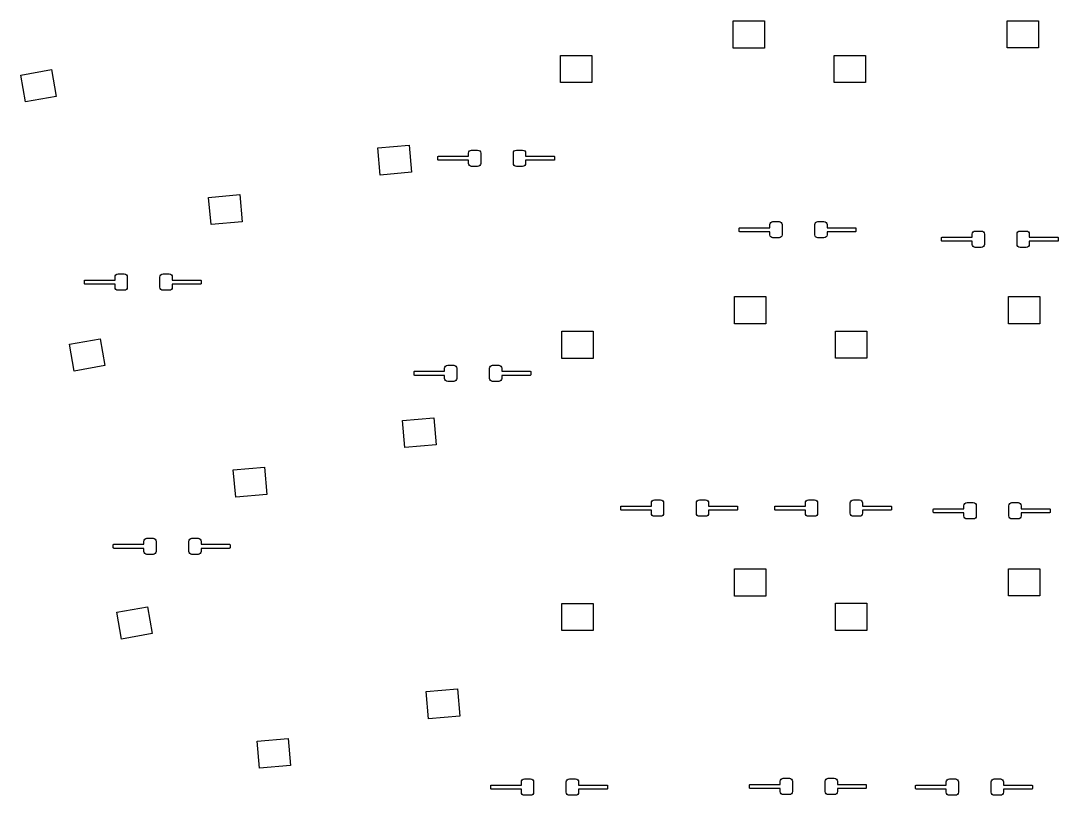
# Model space of a CAD drawing. Extents: x 2.6 to 14.1, y -9.1 to -3.9.
# Drawn here: x 11.118 to 14.118, y -6.156 to -3.916 of the extents above; entities that cross this region are included whole.
import ezdxf

# ---------------------------------------------------------------- set-up
doc = ezdxf.new("R2010")
doc.units = 0
doc.header["$MEASUREMENT"] = 0
doc.layers.add('BLACK', color=7, linetype='CONTINUOUS')

msp = doc.modelspace()

# ---------------------------------------------------------------- linework, layer by layer
at = {"layer": 'BLACK', "linetype": 'CONTINUOUS'}
for p, q in [((13.1787, -3.9949), (13.1787, -3.9162)), ((13.1787, -3.9162), (13.2693, -3.9162)), ((13.2693, -3.9162), (13.2693, -3.9949)), ((13.9707, -3.9946), (13.9707, -3.9159)), ((13.9707, -3.9159), (14.0613, -3.9159)), ((14.0613, -3.9159), (14.0613, -3.9946)), ((12.6787, -4.0949), (12.6787, -4.0162)), ((12.6787, -4.0162), (12.7693, -4.0162)), ((12.7693, -4.0162), (12.7693, -4.0949)), ((13.2693, -3.9949), (13.1787, -3.9949)), ((13.4707, -4.0946), (13.4707, -4.0159)), ((13.4707, -4.0159), (13.5613, -4.0159)), ((13.5613, -4.0159), (13.5613, -4.0946)), ((14.0613, -3.9946), (13.9707, -3.9946)), ((11.118, -4.073), (11.2071, -4.0573)), ((11.1316, -4.1506), (11.118, -4.073)), ((11.2071, -4.0573), (11.2208, -4.1349)), ((12.7693, -4.0949), (12.6787, -4.0949)), ((13.5613, -4.0946), (13.4707, -4.0946)), ((11.2208, -4.1349), (11.1316, -4.1506)), ((12.1507, -4.2836), (12.2409, -4.2757)), ((12.1576, -4.3621), (12.1507, -4.2836)), ((12.2409, -4.2757), (12.2478, -4.3542)), ((12.4154, -4.2926), (12.4182, -4.2907)), ((12.4182, -4.2907), (12.4216, -4.29)), ((12.4216, -4.29), (12.4393, -4.29)), ((12.4393, -4.29), (12.4427, -4.2907)), ((12.4427, -4.2907), (12.4456, -4.2926)), ((12.5453, -4.2926), (12.5481, -4.2907)), ((12.5481, -4.2907), (12.5515, -4.29)), ((12.5515, -4.29), (12.5693, -4.29)), ((12.5693, -4.29), (12.5726, -4.2907)), ((12.5726, -4.2907), (12.5755, -4.2926)), ((12.3242, -4.3095), (12.3243, -4.3088)), ((12.3242, -4.3177), (12.3242, -4.3095)), ((12.3243, -4.3184), (12.3242, -4.3177)), ((12.3243, -4.3088), (12.3247, -4.3082)), ((12.3247, -4.319), (12.3243, -4.3184)), ((12.3247, -4.3082), (12.3253, -4.3078)), ((12.3253, -4.3194), (12.3247, -4.319)), ((12.3253, -4.3078), (12.3259, -4.3077)), ((12.3259, -4.3195), (12.3253, -4.3194)), ((12.3259, -4.3077), (12.4128, -4.3077)), ((12.4128, -4.3195), (12.3259, -4.3195)), ((12.4128, -4.2989), (12.4134, -4.2955)), ((12.4128, -4.3077), (12.4128, -4.2989)), ((12.4128, -4.3284), (12.4128, -4.3195)), ((12.4134, -4.2955), (12.4154, -4.2926)), ((12.4456, -4.2926), (12.4475, -4.2955)), ((12.4475, -4.2955), (12.4482, -4.2989)), ((12.4482, -4.2989), (12.4482, -4.3284)), ((12.5427, -4.2989), (12.5434, -4.2955)), ((12.5427, -4.3284), (12.5427, -4.2989)), ((12.5434, -4.2955), (12.5453, -4.2926)), ((12.5755, -4.2926), (12.5774, -4.2955)), ((12.5774, -4.2955), (12.5781, -4.2989)), ((12.5781, -4.2989), (12.5781, -4.3077)), ((12.5781, -4.3077), (12.66, -4.3077)), ((12.66, -4.3195), (12.5781, -4.3195)), ((12.5781, -4.3195), (12.5781, -4.3284)), ((12.66, -4.3077), (12.6607, -4.3078)), ((12.6607, -4.3194), (12.66, -4.3195)), ((12.6607, -4.3078), (12.6613, -4.3082)), ((12.6613, -4.319), (12.6607, -4.3194)), ((12.6613, -4.3082), (12.6616, -4.3088)), ((12.6616, -4.3184), (12.6613, -4.319)), ((12.6616, -4.3088), (12.6618, -4.3095)), ((12.6618, -4.3177), (12.6616, -4.3184)), ((12.6618, -4.3095), (12.6618, -4.3177)), ((12.4134, -4.3318), (12.4128, -4.3284)), ((12.4154, -4.3346), (12.4134, -4.3318)), ((12.4182, -4.3366), (12.4154, -4.3346)), ((12.4216, -4.3372), (12.4182, -4.3366)), ((12.4393, -4.3372), (12.4216, -4.3372)), ((12.4427, -4.3366), (12.4393, -4.3372)), ((12.4456, -4.3346), (12.4427, -4.3366)), ((12.4475, -4.3318), (12.4456, -4.3346)), ((12.4482, -4.3284), (12.4475, -4.3318)), ((12.5434, -4.3318), (12.5427, -4.3284)), ((12.5453, -4.3346), (12.5434, -4.3318)), ((12.5481, -4.3366), (12.5453, -4.3346)), ((12.5515, -4.3372), (12.5481, -4.3366)), ((12.5693, -4.3372), (12.5515, -4.3372)), ((12.5726, -4.3366), (12.5693, -4.3372)), ((12.5755, -4.3346), (12.5726, -4.3366)), ((12.5774, -4.3318), (12.5755, -4.3346)), ((12.5781, -4.3284), (12.5774, -4.3318)), ((12.2478, -4.3542), (12.1576, -4.3621)), ((11.6613, -4.4268), (11.7515, -4.4189)), ((11.6682, -4.5053), (11.6613, -4.4268)), ((11.7515, -4.4189), (11.7584, -4.4974)), ((11.7584, -4.4974), (11.6682, -4.5053)), ((13.2851, -4.5022), (13.287, -4.4993)), ((13.287, -4.4993), (13.2899, -4.4974)), ((13.2899, -4.4974), (13.2933, -4.4967)), ((13.2933, -4.4967), (13.311, -4.4967)), ((13.311, -4.4967), (13.3144, -4.4974)), ((13.3144, -4.4974), (13.3173, -4.4993)), ((13.3173, -4.4993), (13.3192, -4.5022)), ((13.415, -4.5022), (13.4169, -4.4993)), ((13.4169, -4.4993), (13.4198, -4.4974)), ((13.4198, -4.4974), (13.4232, -4.4967)), ((13.4232, -4.4967), (13.4409, -4.4967)), ((13.4409, -4.4967), (13.4443, -4.4974)), ((13.4443, -4.4974), (13.4472, -4.4993)), ((13.4472, -4.4993), (13.4491, -4.5022)), ((13.1958, -4.5162), (13.196, -4.5155)), ((13.1958, -4.5244), (13.1958, -4.5162)), ((13.196, -4.5251), (13.1958, -4.5244)), ((13.196, -4.5155), (13.1963, -4.5149)), ((13.1963, -4.5257), (13.196, -4.5251)), ((13.1963, -4.5149), (13.1969, -4.5145)), ((13.1969, -4.5261), (13.1963, -4.5257)), ((13.1969, -4.5145), (13.1976, -4.5144)), ((13.1976, -4.5262), (13.1969, -4.5261)), ((13.1976, -4.5144), (13.2844, -4.5144)), ((13.2844, -4.5262), (13.1976, -4.5262)), ((13.2844, -4.5055), (13.2851, -4.5022)), ((13.2844, -4.5144), (13.2844, -4.5055)), ((13.2844, -4.5351), (13.2844, -4.5262)), ((13.3192, -4.5022), (13.3198, -4.5055)), ((13.3198, -4.5055), (13.3198, -4.5351)), ((13.4143, -4.5055), (13.415, -4.5022)), ((13.4143, -4.5351), (13.4143, -4.5055)), ((13.4491, -4.5022), (13.4498, -4.5055)), ((13.4498, -4.5055), (13.4498, -4.5144)), ((13.4498, -4.5144), (13.5317, -4.5144)), ((13.5317, -4.5262), (13.4498, -4.5262)), ((13.4498, -4.5262), (13.4498, -4.5351)), ((13.5317, -4.5144), (13.5323, -4.5145)), ((13.5323, -4.5261), (13.5317, -4.5262)), ((13.5323, -4.5145), (13.5329, -4.5149)), ((13.5329, -4.5257), (13.5323, -4.5261)), ((13.5329, -4.5149), (13.5333, -4.5155)), ((13.5333, -4.5251), (13.5329, -4.5257)), ((13.5333, -4.5155), (13.5334, -4.5162)), ((13.5334, -4.5244), (13.5333, -4.5251)), ((13.5334, -4.5162), (13.5334, -4.5244)), ((13.8695, -4.5331), (13.8701, -4.5297)), ((13.8701, -4.5297), (13.872, -4.5268)), ((13.872, -4.5268), (13.8749, -4.5249)), ((13.8749, -4.5249), (13.8783, -4.5242)), ((13.8783, -4.5242), (13.896, -4.5242)), ((13.896, -4.5242), (13.8994, -4.5249)), ((13.8994, -4.5249), (13.9023, -4.5268)), ((13.9023, -4.5268), (13.9042, -4.5297)), ((13.9042, -4.5297), (13.9049, -4.5331)), ((13.9994, -4.5331), (14, -4.5297)), ((14, -4.5297), (14.002, -4.5268)), ((14.002, -4.5268), (14.0048, -4.5249)), ((14.0048, -4.5249), (14.0082, -4.5242)), ((14.0082, -4.5242), (14.0259, -4.5242)), ((14.0259, -4.5242), (14.0293, -4.5249)), ((14.0293, -4.5249), (14.0322, -4.5268)), ((14.0322, -4.5268), (14.0341, -4.5297)), ((14.0341, -4.5297), (14.0348, -4.5331)), ((13.2851, -4.5385), (13.2844, -4.5351)), ((13.287, -4.5413), (13.2851, -4.5385)), ((13.2899, -4.5433), (13.287, -4.5413)), ((13.2933, -4.5439), (13.2899, -4.5433)), ((13.311, -4.5439), (13.2933, -4.5439)), ((13.3144, -4.5433), (13.311, -4.5439)), ((13.3173, -4.5413), (13.3144, -4.5433)), ((13.3192, -4.5385), (13.3173, -4.5413)), ((13.3198, -4.5351), (13.3192, -4.5385)), ((13.415, -4.5385), (13.4143, -4.5351)), ((13.4169, -4.5413), (13.415, -4.5385)), ((13.4198, -4.5433), (13.4169, -4.5413)), ((13.4232, -4.5439), (13.4198, -4.5433)), ((13.4409, -4.5439), (13.4232, -4.5439)), ((13.4443, -4.5433), (13.4409, -4.5439)), ((13.4472, -4.5413), (13.4443, -4.5433)), ((13.4491, -4.5385), (13.4472, -4.5413)), ((13.4498, -4.5351), (13.4491, -4.5385)), ((13.7809, -4.5437), (13.781, -4.5431)), ((13.7809, -4.552), (13.7809, -4.5437)), ((13.781, -4.5527), (13.7809, -4.552)), ((13.781, -4.5431), (13.7814, -4.5425)), ((13.7814, -4.5533), (13.781, -4.5527)), ((13.7814, -4.5425), (13.782, -4.5421)), ((13.782, -4.5536), (13.7814, -4.5533)), ((13.782, -4.5421), (13.7826, -4.542)), ((13.7826, -4.5538), (13.782, -4.5536)), ((13.7826, -4.542), (13.8695, -4.542)), ((13.8695, -4.5538), (13.7826, -4.5538)), ((13.8695, -4.542), (13.8695, -4.5331)), ((13.8695, -4.5626), (13.8695, -4.5538)), ((13.9049, -4.5331), (13.9049, -4.5626)), ((13.9994, -4.5626), (13.9994, -4.5331)), ((14.0348, -4.5331), (14.0348, -4.542)), ((14.0348, -4.542), (14.1167, -4.542)), ((14.1167, -4.5538), (14.0348, -4.5538)), ((14.0348, -4.5538), (14.0348, -4.5626)), ((14.1167, -4.542), (14.1174, -4.5421)), ((14.1174, -4.5536), (14.1167, -4.5538)), ((14.1174, -4.5421), (14.1179, -4.5425)), ((14.1179, -4.5533), (14.1174, -4.5536)), ((14.1179, -4.5425), (14.1183, -4.5431)), ((14.1183, -4.5527), (14.1179, -4.5533)), ((14.1183, -4.5431), (14.1185, -4.5437)), ((14.1185, -4.552), (14.1183, -4.5527)), ((14.1185, -4.5437), (14.1185, -4.552)), ((13.8701, -4.566), (13.8695, -4.5626)), ((13.872, -4.5689), (13.8701, -4.566)), ((13.8749, -4.5708), (13.872, -4.5689)), ((13.8783, -4.5715), (13.8749, -4.5708)), ((13.896, -4.5715), (13.8783, -4.5715)), ((13.8994, -4.5708), (13.896, -4.5715)), ((13.9023, -4.5689), (13.8994, -4.5708)), ((13.9042, -4.566), (13.9023, -4.5689)), ((13.9049, -4.5626), (13.9042, -4.566)), ((14, -4.566), (13.9994, -4.5626)), ((14.002, -4.5689), (14, -4.566)), ((14.0048, -4.5708), (14.002, -4.5689)), ((14.0082, -4.5715), (14.0048, -4.5708)), ((14.0259, -4.5715), (14.0082, -4.5715)), ((14.0293, -4.5708), (14.0259, -4.5715)), ((14.0322, -4.5689), (14.0293, -4.5708)), ((14.0341, -4.566), (14.0322, -4.5689)), ((14.0348, -4.5626), (14.0341, -4.566)), ((11.3933, -4.6509), (11.3962, -4.6489)), ((11.3962, -4.6489), (11.3996, -4.6483)), ((11.3996, -4.6483), (11.4173, -4.6483)), ((11.4173, -4.6483), (11.4207, -4.6489)), ((11.4207, -4.6489), (11.4236, -4.6509)), ((11.5232, -4.6509), (11.5261, -4.6489)), ((11.5261, -4.6489), (11.5295, -4.6483)), ((11.5295, -4.6483), (11.5472, -4.6483)), ((11.5472, -4.6483), (11.5506, -4.6489)), ((11.5506, -4.6489), (11.5535, -4.6509)), ((11.3021, -4.6677), (11.3023, -4.6671)), ((11.3021, -4.676), (11.3021, -4.6677)), ((11.3023, -4.6767), (11.3021, -4.676)), ((11.3023, -4.6671), (11.3026, -4.6665)), ((11.3026, -4.6773), (11.3023, -4.6767)), ((11.3026, -4.6665), (11.3032, -4.6661)), ((11.3032, -4.6777), (11.3026, -4.6773)), ((11.3032, -4.6661), (11.3039, -4.666)), ((11.3039, -4.6778), (11.3032, -4.6777)), ((11.3039, -4.666), (11.3907, -4.666)), ((11.3907, -4.6778), (11.3039, -4.6778)), ((11.3907, -4.6571), (11.3914, -4.6537)), ((11.3907, -4.666), (11.3907, -4.6571)), ((11.3907, -4.6866), (11.3907, -4.6778)), ((11.3914, -4.6537), (11.3933, -4.6509)), ((11.4236, -4.6509), (11.4255, -4.6537)), ((11.4255, -4.6537), (11.4261, -4.6571)), ((11.4261, -4.6571), (11.4261, -4.6866)), ((11.5206, -4.6571), (11.5213, -4.6537)), ((11.5206, -4.6866), (11.5206, -4.6571)), ((11.5213, -4.6537), (11.5232, -4.6509)), ((11.5535, -4.6509), (11.5554, -4.6537)), ((11.5554, -4.6537), (11.5561, -4.6571)), ((11.5561, -4.6571), (11.5561, -4.666)), ((11.5561, -4.666), (11.638, -4.666)), ((11.638, -4.6778), (11.5561, -4.6778)), ((11.5561, -4.6778), (11.5561, -4.6866)), ((11.638, -4.666), (11.6386, -4.6661)), ((11.6386, -4.6777), (11.638, -4.6778)), ((11.6386, -4.6661), (11.6392, -4.6665)), ((11.6392, -4.6773), (11.6386, -4.6777)), ((11.6392, -4.6665), (11.6396, -4.6671)), ((11.6396, -4.6767), (11.6392, -4.6773)), ((11.6396, -4.6671), (11.6397, -4.6677)), ((11.6397, -4.676), (11.6396, -4.6767)), ((11.6397, -4.6677), (11.6397, -4.676)), ((11.3914, -4.69), (11.3907, -4.6866)), ((11.3933, -4.6929), (11.3914, -4.69)), ((11.3962, -4.6948), (11.3933, -4.6929)), ((11.3996, -4.6955), (11.3962, -4.6948)), ((11.4173, -4.6955), (11.3996, -4.6955)), ((11.4207, -4.6948), (11.4173, -4.6955)), ((11.4236, -4.6929), (11.4207, -4.6948)), ((11.4255, -4.69), (11.4236, -4.6929)), ((11.4261, -4.6866), (11.4255, -4.69)), ((11.5213, -4.69), (11.5206, -4.6866)), ((11.5232, -4.6929), (11.5213, -4.69)), ((11.5261, -4.6948), (11.5232, -4.6929)), ((11.5295, -4.6955), (11.5261, -4.6948)), ((11.5472, -4.6955), (11.5295, -4.6955)), ((11.5506, -4.6948), (11.5472, -4.6955)), ((11.5535, -4.6929), (11.5506, -4.6948)), ((11.5554, -4.69), (11.5535, -4.6929)), ((11.5561, -4.6866), (11.5554, -4.69)), ((13.1825, -4.7924), (13.1825, -4.7137)), ((13.1825, -4.7137), (13.2731, -4.7137)), ((13.2731, -4.7137), (13.2731, -4.7924)), ((13.9745, -4.7921), (13.9745, -4.7134)), ((13.9745, -4.7134), (14.065, -4.7134)), ((14.065, -4.7134), (14.065, -4.7921)), ((13.2731, -4.7924), (13.1825, -4.7924)), ((14.065, -4.7921), (13.9745, -4.7921)), ((12.6825, -4.8924), (12.6825, -4.8137)), ((12.6825, -4.8137), (12.7731, -4.8137)), ((12.7731, -4.8137), (12.7731, -4.8924)), ((13.4745, -4.8921), (13.4745, -4.8134)), ((13.4745, -4.8134), (13.565, -4.8134)), ((13.565, -4.8134), (13.565, -4.8921)), ((11.2587, -4.8514), (11.3479, -4.8357)), ((11.2724, -4.929), (11.2587, -4.8514)), ((11.3479, -4.8357), (11.3615, -4.9132)), ((11.3615, -4.9132), (11.2724, -4.929)), ((12.3439, -4.9209), (12.3445, -4.9175)), ((12.3445, -4.9175), (12.3465, -4.9146)), ((12.3465, -4.9146), (12.3493, -4.9127)), ((12.3493, -4.9127), (12.3527, -4.912)), ((12.3527, -4.912), (12.3704, -4.912)), ((12.3704, -4.912), (12.3738, -4.9127)), ((12.3738, -4.9127), (12.3767, -4.9146)), ((12.3767, -4.9146), (12.3786, -4.9175)), ((12.3786, -4.9175), (12.3793, -4.9209)), ((12.4738, -4.9209), (12.4745, -4.9175)), ((12.4745, -4.9175), (12.4764, -4.9146)), ((12.4764, -4.9146), (12.4793, -4.9127)), ((12.4793, -4.9127), (12.4826, -4.912)), ((12.4826, -4.912), (12.5004, -4.912)), ((12.5004, -4.912), (12.5037, -4.9127)), ((12.5037, -4.9127), (12.5066, -4.9146)), ((12.5066, -4.9146), (12.5085, -4.9175)), ((12.5085, -4.9175), (12.5092, -4.9209)), ((12.7731, -4.8924), (12.6825, -4.8924)), ((13.565, -4.8921), (13.4745, -4.8921)), ((12.2553, -4.9315), (12.2554, -4.9308)), ((12.2553, -4.9398), (12.2553, -4.9315)), ((12.2554, -4.9405), (12.2553, -4.9398)), ((12.2554, -4.9308), (12.2558, -4.9303)), ((12.2558, -4.941), (12.2554, -4.9405)), ((12.2558, -4.9303), (12.2564, -4.9299)), ((12.2564, -4.9414), (12.2558, -4.941)), ((12.2564, -4.9299), (12.2571, -4.9298)), ((12.2571, -4.9416), (12.2564, -4.9414)), ((12.2571, -4.9298), (12.3439, -4.9298)), ((12.3439, -4.9416), (12.2571, -4.9416)), ((12.3439, -4.9298), (12.3439, -4.9209)), ((12.3439, -4.9504), (12.3439, -4.9416)), ((12.3445, -4.9538), (12.3439, -4.9504)), ((12.3793, -4.9504), (12.3786, -4.9538)), ((12.3793, -4.9209), (12.3793, -4.9504)), ((12.4738, -4.9504), (12.4738, -4.9209)), ((12.4745, -4.9538), (12.4738, -4.9504)), ((12.5092, -4.9504), (12.5085, -4.9538)), ((12.5092, -4.9209), (12.5092, -4.9298)), ((12.5092, -4.9298), (12.5911, -4.9298)), ((12.5911, -4.9416), (12.5092, -4.9416)), ((12.5092, -4.9416), (12.5092, -4.9504)), ((12.5911, -4.9298), (12.5918, -4.9299)), ((12.5918, -4.9414), (12.5911, -4.9416)), ((12.5918, -4.9299), (12.5924, -4.9303)), ((12.5924, -4.941), (12.5918, -4.9414)), ((12.5924, -4.9303), (12.5927, -4.9308)), ((12.5927, -4.9405), (12.5924, -4.941)), ((12.5927, -4.9308), (12.5929, -4.9315)), ((12.5929, -4.9398), (12.5927, -4.9405)), ((12.5929, -4.9315), (12.5929, -4.9398)), ((12.3465, -4.9567), (12.3445, -4.9538)), ((12.3493, -4.9586), (12.3465, -4.9567)), ((12.3527, -4.9593), (12.3493, -4.9586)), ((12.3704, -4.9593), (12.3527, -4.9593)), ((12.3738, -4.9586), (12.3704, -4.9593)), ((12.3767, -4.9567), (12.3738, -4.9586)), ((12.3786, -4.9538), (12.3767, -4.9567)), ((12.4764, -4.9567), (12.4745, -4.9538)), ((12.4793, -4.9586), (12.4764, -4.9567)), ((12.4826, -4.9593), (12.4793, -4.9586)), ((12.5004, -4.9593), (12.4826, -4.9593)), ((12.5037, -4.9586), (12.5004, -4.9593)), ((12.5066, -4.9567), (12.5037, -4.9586)), ((12.5085, -4.9538), (12.5066, -4.9567)), ((12.2221, -5.0721), (12.3123, -5.0642)), ((12.3123, -5.0642), (12.3192, -5.1427)), ((12.229, -5.1506), (12.2221, -5.0721)), ((12.3192, -5.1427), (12.229, -5.1506)), ((11.7327, -5.2153), (11.8229, -5.2074)), ((11.7396, -5.2938), (11.7327, -5.2153)), ((11.8229, -5.2074), (11.8298, -5.2859)), ((11.8298, -5.2859), (11.7396, -5.2938)), ((12.9419, -5.3107), (12.9426, -5.3073)), ((12.9419, -5.3195), (12.9419, -5.3107)), ((12.9426, -5.3073), (12.9445, -5.3044)), ((12.9445, -5.3044), (12.9474, -5.3025)), ((12.9474, -5.3025), (12.9508, -5.3018)), ((12.9508, -5.3018), (12.9685, -5.3018)), ((12.9685, -5.3018), (12.9719, -5.3025)), ((12.9719, -5.3025), (12.9747, -5.3044)), ((12.9747, -5.3044), (12.9767, -5.3073)), ((12.9767, -5.3073), (12.9773, -5.3107)), ((12.9773, -5.3107), (12.9773, -5.3402)), ((13.0718, -5.3107), (13.0725, -5.3073)), ((13.0718, -5.3402), (13.0718, -5.3107)), ((13.0725, -5.3073), (13.0744, -5.3044)), ((13.0744, -5.3044), (13.0773, -5.3025)), ((13.0773, -5.3025), (13.0807, -5.3018)), ((13.0807, -5.3018), (13.0984, -5.3018)), ((13.0984, -5.3018), (13.1018, -5.3025)), ((13.1018, -5.3025), (13.1047, -5.3044)), ((13.1047, -5.3044), (13.1066, -5.3073)), ((13.1066, -5.3073), (13.1072, -5.3107)), ((13.1072, -5.3107), (13.1072, -5.3195)), ((13.3872, -5.3107), (13.3878, -5.3073)), ((13.3872, -5.3195), (13.3872, -5.3107)), ((13.3878, -5.3073), (13.3898, -5.3044)), ((13.3898, -5.3044), (13.3926, -5.3025)), ((13.3926, -5.3025), (13.396, -5.3018)), ((13.396, -5.3018), (13.4137, -5.3018)), ((13.4137, -5.3018), (13.4171, -5.3025)), ((13.4171, -5.3025), (13.42, -5.3044)), ((13.42, -5.3044), (13.4219, -5.3073)), ((13.4219, -5.3073), (13.4226, -5.3107)), ((13.4226, -5.3107), (13.4226, -5.3402)), ((13.5171, -5.3107), (13.5178, -5.3073)), ((13.5171, -5.3402), (13.5171, -5.3107)), ((13.5178, -5.3073), (13.5197, -5.3044)), ((13.5197, -5.3044), (13.5226, -5.3025)), ((13.5226, -5.3025), (13.5259, -5.3018)), ((13.5259, -5.3018), (13.5437, -5.3018)), ((13.5437, -5.3018), (13.5471, -5.3025)), ((13.5471, -5.3025), (13.5499, -5.3044)), ((13.5499, -5.3044), (13.5518, -5.3073)), ((13.5518, -5.3073), (13.5525, -5.3107)), ((13.5525, -5.3107), (13.5525, -5.3195)), ((13.8484, -5.3123), (13.8513, -5.3104)), ((13.8513, -5.3104), (13.8547, -5.3097)), ((13.8547, -5.3097), (13.8724, -5.3097)), ((13.8724, -5.3097), (13.8758, -5.3104)), ((13.8758, -5.3104), (13.8787, -5.3123)), ((13.9783, -5.3123), (13.9812, -5.3104)), ((13.9812, -5.3104), (13.9846, -5.3097)), ((13.9846, -5.3097), (14.0023, -5.3097)), ((14.0023, -5.3097), (14.0057, -5.3104)), ((14.0057, -5.3104), (14.0086, -5.3123)), ((12.8533, -5.3213), (12.8534, -5.3206)), ((12.8533, -5.3296), (12.8533, -5.3213)), ((12.8534, -5.3302), (12.8533, -5.3296)), ((12.8534, -5.3206), (12.8538, -5.32)), ((12.8538, -5.3308), (12.8534, -5.3302)), ((12.8538, -5.32), (12.8544, -5.3197)), ((12.8544, -5.3312), (12.8538, -5.3308)), ((12.8544, -5.3197), (12.8551, -5.3195)), ((12.8551, -5.3313), (12.8544, -5.3312)), ((12.8551, -5.3195), (12.9419, -5.3195)), ((12.9419, -5.3313), (12.8551, -5.3313)), ((12.9419, -5.3402), (12.9419, -5.3313)), ((12.9426, -5.3436), (12.9419, -5.3402)), ((12.9773, -5.3402), (12.9767, -5.3436)), ((13.0725, -5.3436), (13.0718, -5.3402)), ((13.1072, -5.3402), (13.1066, -5.3436)), ((13.1072, -5.3195), (13.1891, -5.3195)), ((13.1891, -5.3313), (13.1072, -5.3313)), ((13.1072, -5.3313), (13.1072, -5.3402)), ((13.1891, -5.3195), (13.1898, -5.3197)), ((13.1898, -5.3312), (13.1891, -5.3313)), ((13.1898, -5.3197), (13.1904, -5.32)), ((13.1904, -5.3308), (13.1898, -5.3312)), ((13.1904, -5.32), (13.1908, -5.3206)), ((13.1908, -5.3302), (13.1904, -5.3308)), ((13.1908, -5.3206), (13.1909, -5.3213)), ((13.1909, -5.3296), (13.1908, -5.3302)), ((13.1909, -5.3213), (13.1909, -5.3296)), ((13.2986, -5.3213), (13.2987, -5.3206)), ((13.2986, -5.3296), (13.2986, -5.3213)), ((13.2987, -5.3302), (13.2986, -5.3296)), ((13.2987, -5.3206), (13.2991, -5.32)), ((13.2991, -5.3308), (13.2987, -5.3302)), ((13.2991, -5.32), (13.2997, -5.3197)), ((13.2997, -5.3312), (13.2991, -5.3308)), ((13.2997, -5.3197), (13.3004, -5.3195)), ((13.3004, -5.3313), (13.2997, -5.3312)), ((13.3004, -5.3195), (13.3872, -5.3195)), ((13.3872, -5.3313), (13.3004, -5.3313)), ((13.3872, -5.3402), (13.3872, -5.3313)), ((13.3878, -5.3436), (13.3872, -5.3402)), ((13.4226, -5.3402), (13.4219, -5.3436)), ((13.5178, -5.3436), (13.5171, -5.3402)), ((13.5525, -5.3402), (13.5518, -5.3436)), ((13.5525, -5.3195), (13.6344, -5.3195)), ((13.6344, -5.3313), (13.5525, -5.3313)), ((13.5525, -5.3313), (13.5525, -5.3402)), ((13.6344, -5.3195), (13.6351, -5.3197)), ((13.6351, -5.3312), (13.6344, -5.3313)), ((13.6351, -5.3197), (13.6357, -5.32)), ((13.6357, -5.3308), (13.6351, -5.3312)), ((13.6357, -5.32), (13.6361, -5.3206)), ((13.6361, -5.3302), (13.6357, -5.3308)), ((13.6361, -5.3206), (13.6362, -5.3213)), ((13.6362, -5.3296), (13.6361, -5.3302)), ((13.6362, -5.3213), (13.6362, -5.3296)), ((13.7572, -5.3292), (13.7574, -5.3285)), ((13.7572, -5.3374), (13.7572, -5.3292)), ((13.7574, -5.3381), (13.7572, -5.3374)), ((13.7574, -5.3285), (13.7578, -5.3279)), ((13.7578, -5.3387), (13.7574, -5.3381)), ((13.7578, -5.3279), (13.7583, -5.3275)), ((13.7583, -5.3391), (13.7578, -5.3387)), ((13.7583, -5.3275), (13.759, -5.3274)), ((13.759, -5.3392), (13.7583, -5.3391)), ((13.759, -5.3274), (13.8458, -5.3274)), ((13.8458, -5.3392), (13.759, -5.3392)), ((13.8458, -5.3185), (13.8465, -5.3151)), ((13.8458, -5.3274), (13.8458, -5.3185)), ((13.8458, -5.3481), (13.8458, -5.3392)), ((13.8465, -5.3151), (13.8484, -5.3123)), ((13.8787, -5.3123), (13.8806, -5.3151)), ((13.8806, -5.3151), (13.8813, -5.3185)), ((13.8813, -5.3185), (13.8813, -5.3481)), ((13.9758, -5.3185), (13.9764, -5.3151)), ((13.9758, -5.3481), (13.9758, -5.3185)), ((13.9764, -5.3151), (13.9783, -5.3123)), ((14.0086, -5.3123), (14.0105, -5.3151)), ((14.0105, -5.3151), (14.0112, -5.3185)), ((14.0112, -5.3185), (14.0112, -5.3274)), ((14.0112, -5.3274), (14.0931, -5.3274)), ((14.0931, -5.3392), (14.0112, -5.3392)), ((14.0112, -5.3392), (14.0112, -5.3481)), ((14.0931, -5.3274), (14.0938, -5.3275)), ((14.0938, -5.3391), (14.0931, -5.3392)), ((14.0938, -5.3275), (14.0943, -5.3279)), ((14.0943, -5.3387), (14.0938, -5.3391)), ((14.0943, -5.3279), (14.0947, -5.3285)), ((14.0947, -5.3381), (14.0943, -5.3387)), ((14.0947, -5.3285), (14.0948, -5.3292)), ((14.0948, -5.3374), (14.0947, -5.3381)), ((14.0948, -5.3292), (14.0948, -5.3374)), ((12.9445, -5.3465), (12.9426, -5.3436)), ((12.9474, -5.3484), (12.9445, -5.3465)), ((12.9508, -5.349), (12.9474, -5.3484)), ((12.9685, -5.349), (12.9508, -5.349)), ((12.9719, -5.3484), (12.9685, -5.349)), ((12.9747, -5.3465), (12.9719, -5.3484)), ((12.9767, -5.3436), (12.9747, -5.3465)), ((13.0744, -5.3465), (13.0725, -5.3436)), ((13.0773, -5.3484), (13.0744, -5.3465)), ((13.0807, -5.349), (13.0773, -5.3484)), ((13.0984, -5.349), (13.0807, -5.349)), ((13.1018, -5.3484), (13.0984, -5.349)), ((13.1047, -5.3465), (13.1018, -5.3484)), ((13.1066, -5.3436), (13.1047, -5.3465)), ((13.3898, -5.3465), (13.3878, -5.3436)), ((13.3926, -5.3484), (13.3898, -5.3465)), ((13.396, -5.349), (13.3926, -5.3484)), ((13.4137, -5.349), (13.396, -5.349)), ((13.4171, -5.3484), (13.4137, -5.349)), ((13.42, -5.3465), (13.4171, -5.3484)), ((13.4219, -5.3436), (13.42, -5.3465)), ((13.5197, -5.3465), (13.5178, -5.3436)), ((13.5226, -5.3484), (13.5197, -5.3465)), ((13.5259, -5.349), (13.5226, -5.3484)), ((13.5437, -5.349), (13.5259, -5.349)), ((13.5471, -5.3484), (13.5437, -5.349)), ((13.5499, -5.3465), (13.5471, -5.3484)), ((13.5518, -5.3436), (13.5499, -5.3465)), ((13.8465, -5.3515), (13.8458, -5.3481)), ((13.8484, -5.3543), (13.8465, -5.3515)), ((13.8513, -5.3562), (13.8484, -5.3543)), ((13.8547, -5.3569), (13.8513, -5.3562)), ((13.8724, -5.3569), (13.8547, -5.3569)), ((13.8758, -5.3562), (13.8724, -5.3569)), ((13.8787, -5.3543), (13.8758, -5.3562)), ((13.8806, -5.3515), (13.8787, -5.3543)), ((13.8813, -5.3481), (13.8806, -5.3515)), ((13.9764, -5.3515), (13.9758, -5.3481)), ((13.9783, -5.3543), (13.9764, -5.3515)), ((13.9812, -5.3562), (13.9783, -5.3543)), ((13.9846, -5.3569), (13.9812, -5.3562)), ((14.0023, -5.3569), (13.9846, -5.3569)), ((14.0057, -5.3562), (14.0023, -5.3569)), ((14.0086, -5.3543), (14.0057, -5.3562)), ((14.0105, -5.3515), (14.0086, -5.3543)), ((14.0112, -5.3481), (14.0105, -5.3515)), ((11.3857, -5.4312), (11.3861, -5.4307)), ((11.3861, -5.4307), (11.3867, -5.4303)), ((11.3867, -5.4303), (11.3874, -5.4301)), ((11.3874, -5.4301), (11.4742, -5.4301)), ((11.4742, -5.4213), (11.4749, -5.4179)), ((11.4742, -5.4301), (11.4742, -5.4213)), ((11.4749, -5.4179), (11.4768, -5.415)), ((11.4768, -5.415), (11.4796, -5.4131)), ((11.4796, -5.4131), (11.483, -5.4124)), ((11.483, -5.4124), (11.5008, -5.4124)), ((11.5008, -5.4124), (11.5041, -5.4131)), ((11.5041, -5.4131), (11.507, -5.415)), ((11.507, -5.415), (11.5089, -5.4179)), ((11.5089, -5.4179), (11.5096, -5.4213)), ((11.5096, -5.4213), (11.5096, -5.4508)), ((11.6041, -5.4213), (11.6048, -5.4179)), ((11.6041, -5.4508), (11.6041, -5.4213)), ((11.6048, -5.4179), (11.6067, -5.415)), ((11.6067, -5.415), (11.6096, -5.4131)), ((11.6096, -5.4131), (11.613, -5.4124)), ((11.613, -5.4124), (11.6307, -5.4124)), ((11.6307, -5.4124), (11.6341, -5.4131)), ((11.6341, -5.4131), (11.6369, -5.415)), ((11.6369, -5.415), (11.6389, -5.4179)), ((11.6389, -5.4179), (11.6395, -5.4213)), ((11.6395, -5.4213), (11.6395, -5.4301)), ((11.6395, -5.4301), (11.7214, -5.4301)), ((11.7214, -5.4301), (11.7221, -5.4303)), ((11.7221, -5.4303), (11.7227, -5.4307)), ((11.7227, -5.4307), (11.7231, -5.4312)), ((11.3856, -5.4319), (11.3857, -5.4312)), ((11.3856, -5.4402), (11.3856, -5.4319)), ((11.3857, -5.4409), (11.3856, -5.4402)), ((11.3861, -5.4414), (11.3857, -5.4409)), ((11.3867, -5.4418), (11.3861, -5.4414)), ((11.3874, -5.442), (11.3867, -5.4418)), ((11.4742, -5.442), (11.3874, -5.442)), ((11.4742, -5.4508), (11.4742, -5.442)), ((11.4749, -5.4542), (11.4742, -5.4508)), ((11.4768, -5.4571), (11.4749, -5.4542)), ((11.4796, -5.459), (11.4768, -5.4571)), ((11.483, -5.4597), (11.4796, -5.459)), ((11.5008, -5.4597), (11.483, -5.4597)), ((11.5041, -5.459), (11.5008, -5.4597)), ((11.507, -5.4571), (11.5041, -5.459)), ((11.5089, -5.4542), (11.507, -5.4571)), ((11.5096, -5.4508), (11.5089, -5.4542)), ((11.6048, -5.4542), (11.6041, -5.4508)), ((11.6067, -5.4571), (11.6048, -5.4542)), ((11.6096, -5.459), (11.6067, -5.4571)), ((11.613, -5.4597), (11.6096, -5.459)), ((11.6307, -5.4597), (11.613, -5.4597)), ((11.6341, -5.459), (11.6307, -5.4597)), ((11.6369, -5.4571), (11.6341, -5.459)), ((11.6389, -5.4542), (11.6369, -5.4571)), ((11.6395, -5.4508), (11.6389, -5.4542)), ((11.7214, -5.442), (11.6395, -5.442)), ((11.6395, -5.442), (11.6395, -5.4508)), ((11.7221, -5.4418), (11.7214, -5.442)), ((11.7227, -5.4414), (11.7221, -5.4418)), ((11.7231, -5.4409), (11.7227, -5.4414)), ((11.7231, -5.4312), (11.7232, -5.4319)), ((11.7232, -5.4402), (11.7231, -5.4409)), ((11.7232, -5.4319), (11.7232, -5.4402)), ((13.1825, -5.5799), (13.1825, -5.5011)), ((13.1825, -5.5011), (13.2731, -5.5011)), ((13.2731, -5.5011), (13.2731, -5.5799)), ((13.9745, -5.5795), (13.9745, -5.5008)), ((13.9745, -5.5008), (14.065, -5.5008)), ((14.065, -5.5008), (14.065, -5.5795)), ((13.2731, -5.5799), (13.1825, -5.5799)), ((14.065, -5.5795), (13.9745, -5.5795)), ((12.6825, -5.6799), (12.6825, -5.6011)), ((12.6825, -5.6011), (12.7731, -5.6011)), ((12.7731, -5.6011), (12.7731, -5.6799)), ((13.4745, -5.6795), (13.4745, -5.6008)), ((13.4745, -5.6008), (13.565, -5.6008)), ((13.565, -5.6008), (13.565, -5.6795)), ((11.3954, -5.6268), (11.4846, -5.6111)), ((11.4091, -5.7044), (11.3954, -5.6268)), ((11.4846, -5.6111), (11.4983, -5.6887)), ((11.4983, -5.6887), (11.4091, -5.7044)), ((12.7731, -5.6799), (12.6825, -5.6799)), ((13.565, -5.6795), (13.4745, -5.6795)), ((12.2907, -5.8565), (12.3809, -5.8486)), ((12.3809, -5.8486), (12.3878, -5.9271)), ((12.2976, -5.935), (12.2907, -5.8565)), ((12.3878, -5.9271), (12.2976, -5.935)), ((11.8014, -5.9997), (11.8916, -5.9918)), ((11.8082, -6.0782), (11.8014, -5.9997)), ((11.8916, -5.9918), (11.8984, -6.0703)), ((11.8984, -6.0703), (11.8082, -6.0782)), ((12.5659, -6.1177), (12.5666, -6.1144)), ((12.5659, -6.1266), (12.5659, -6.1177)), ((12.5666, -6.1144), (12.5685, -6.1115)), ((12.5685, -6.1115), (12.5714, -6.1096)), ((12.5714, -6.1096), (12.5748, -6.1089)), ((12.5748, -6.1089), (12.5925, -6.1089)), ((12.5925, -6.1089), (12.5959, -6.1096)), ((12.5959, -6.1096), (12.5987, -6.1115)), ((12.5987, -6.1115), (12.6007, -6.1144)), ((12.6007, -6.1144), (12.6013, -6.1177)), ((12.6013, -6.1177), (12.6013, -6.1473)), ((12.6958, -6.1177), (12.6965, -6.1144)), ((12.6958, -6.1473), (12.6958, -6.1177)), ((12.6965, -6.1144), (12.6984, -6.1115)), ((12.6984, -6.1115), (12.7013, -6.1096)), ((12.7013, -6.1096), (12.7047, -6.1089)), ((12.7047, -6.1089), (12.7224, -6.1089)), ((12.7224, -6.1089), (12.7258, -6.1096)), ((12.7258, -6.1096), (12.7287, -6.1115)), ((12.7287, -6.1115), (12.7306, -6.1144)), ((12.7306, -6.1144), (12.7313, -6.1177)), ((12.7313, -6.1177), (12.7313, -6.1266)), ((13.3143, -6.1158), (13.315, -6.1124)), ((13.3143, -6.1246), (13.3143, -6.1158)), ((13.315, -6.1124), (13.3169, -6.1095)), ((13.3169, -6.1095), (13.3198, -6.1076)), ((13.3198, -6.1076), (13.3232, -6.1069)), ((13.3232, -6.1069), (13.3409, -6.1069)), ((13.3409, -6.1069), (13.3443, -6.1076)), ((13.3443, -6.1076), (13.3472, -6.1095)), ((13.3472, -6.1095), (13.3491, -6.1124)), ((13.3491, -6.1124), (13.3498, -6.1158)), ((13.3498, -6.1158), (13.3498, -6.1453)), ((13.4443, -6.1158), (13.4449, -6.1124)), ((13.4443, -6.1453), (13.4443, -6.1158)), ((13.4449, -6.1124), (13.4469, -6.1095)), ((13.4469, -6.1095), (13.4497, -6.1076)), ((13.4497, -6.1076), (13.4531, -6.1069)), ((13.4531, -6.1069), (13.4708, -6.1069)), ((13.4708, -6.1069), (13.4742, -6.1076)), ((13.4742, -6.1076), (13.4771, -6.1095)), ((13.4771, -6.1095), (13.479, -6.1124)), ((13.479, -6.1124), (13.4797, -6.1158)), ((13.4797, -6.1158), (13.4797, -6.1246)), ((13.7946, -6.1177), (13.7953, -6.1144)), ((13.7946, -6.1266), (13.7946, -6.1177)), ((13.7953, -6.1144), (13.7972, -6.1115)), ((13.7972, -6.1115), (13.8001, -6.1096)), ((13.8001, -6.1096), (13.8035, -6.1089)), ((13.8035, -6.1089), (13.8212, -6.1089)), ((13.8212, -6.1089), (13.8246, -6.1096)), ((13.8246, -6.1096), (13.8275, -6.1115)), ((13.8275, -6.1115), (13.8294, -6.1144)), ((13.8294, -6.1144), (13.8301, -6.1177)), ((13.8301, -6.1177), (13.8301, -6.1473)), ((13.9246, -6.1177), (13.9252, -6.1144)), ((13.9246, -6.1473), (13.9246, -6.1177)), ((13.9252, -6.1144), (13.9272, -6.1115)), ((13.9272, -6.1115), (13.93, -6.1096)), ((13.93, -6.1096), (13.9334, -6.1089)), ((13.9334, -6.1089), (13.9511, -6.1089)), ((13.9511, -6.1089), (13.9545, -6.1096)), ((13.9545, -6.1096), (13.9574, -6.1115)), ((13.9574, -6.1115), (13.9593, -6.1144)), ((13.9593, -6.1144), (13.96, -6.1177)), ((13.96, -6.1177), (13.96, -6.1266)), ((12.4773, -6.1284), (12.4775, -6.1277)), ((12.4773, -6.1366), (12.4773, -6.1284)), ((12.4775, -6.1373), (12.4773, -6.1366)), ((12.4775, -6.1277), (12.4778, -6.1271)), ((12.4778, -6.1379), (12.4775, -6.1373)), ((12.4778, -6.1271), (12.4784, -6.1267)), ((12.4784, -6.1383), (12.4778, -6.1379)), ((12.4784, -6.1267), (12.4791, -6.1266)), ((12.4791, -6.1384), (12.4784, -6.1383)), ((12.4791, -6.1266), (12.5659, -6.1266)), ((12.5659, -6.1384), (12.4791, -6.1384)), ((12.5659, -6.1473), (12.5659, -6.1384)), ((12.5666, -6.1507), (12.5659, -6.1473)), ((12.5685, -6.1535), (12.5666, -6.1507)), ((12.6007, -6.1507), (12.5987, -6.1535)), ((12.6013, -6.1473), (12.6007, -6.1507)), ((12.6965, -6.1507), (12.6958, -6.1473)), ((12.6984, -6.1535), (12.6965, -6.1507)), ((12.7306, -6.1507), (12.7287, -6.1535)), ((12.7313, -6.1473), (12.7306, -6.1507)), ((12.7313, -6.1266), (12.8132, -6.1266)), ((12.8132, -6.1384), (12.7313, -6.1384)), ((12.7313, -6.1384), (12.7313, -6.1473)), ((12.8132, -6.1266), (12.8138, -6.1267)), ((12.8138, -6.1383), (12.8132, -6.1384)), ((12.8138, -6.1267), (12.8144, -6.1271)), ((12.8144, -6.1379), (12.8138, -6.1383)), ((12.8144, -6.1271), (12.8148, -6.1277)), ((12.8148, -6.1373), (12.8144, -6.1379)), ((12.8148, -6.1277), (12.8149, -6.1284)), ((12.8149, -6.1366), (12.8148, -6.1373)), ((12.8149, -6.1284), (12.8149, -6.1366)), ((13.2258, -6.1264), (13.2259, -6.1257)), ((13.2258, -6.1347), (13.2258, -6.1264)), ((13.2259, -6.1354), (13.2258, -6.1347)), ((13.2259, -6.1257), (13.2263, -6.1252)), ((13.2263, -6.1359), (13.2259, -6.1354)), ((13.2263, -6.1252), (13.2268, -6.1248)), ((13.2268, -6.1363), (13.2263, -6.1359)), ((13.2268, -6.1248), (13.2275, -6.1246)), ((13.2275, -6.1364), (13.2268, -6.1363)), ((13.2275, -6.1246), (13.3143, -6.1246)), ((13.3143, -6.1364), (13.2275, -6.1364)), ((13.3143, -6.1453), (13.3143, -6.1364)), ((13.315, -6.1487), (13.3143, -6.1453)), ((13.3169, -6.1516), (13.315, -6.1487)), ((13.3491, -6.1487), (13.3472, -6.1516)), ((13.3498, -6.1453), (13.3491, -6.1487)), ((13.4449, -6.1487), (13.4443, -6.1453)), ((13.4469, -6.1516), (13.4449, -6.1487)), ((13.479, -6.1487), (13.4771, -6.1516)), ((13.4797, -6.1453), (13.479, -6.1487)), ((13.4797, -6.1246), (13.5616, -6.1246)), ((13.5616, -6.1364), (13.4797, -6.1364)), ((13.4797, -6.1364), (13.4797, -6.1453)), ((13.5616, -6.1246), (13.5623, -6.1248)), ((13.5623, -6.1363), (13.5616, -6.1364)), ((13.5623, -6.1248), (13.5628, -6.1252)), ((13.5628, -6.1359), (13.5623, -6.1363)), ((13.5628, -6.1252), (13.5632, -6.1257)), ((13.5632, -6.1354), (13.5628, -6.1359)), ((13.5632, -6.1257), (13.5634, -6.1264)), ((13.5634, -6.1347), (13.5632, -6.1354)), ((13.5634, -6.1264), (13.5634, -6.1347)), ((13.7061, -6.1284), (13.7062, -6.1277)), ((13.7061, -6.1366), (13.7061, -6.1284)), ((13.7062, -6.1373), (13.7061, -6.1366)), ((13.7062, -6.1277), (13.7066, -6.1271)), ((13.7066, -6.1379), (13.7062, -6.1373)), ((13.7066, -6.1271), (13.7072, -6.1267)), ((13.7072, -6.1383), (13.7066, -6.1379)), ((13.7072, -6.1267), (13.7078, -6.1266)), ((13.7078, -6.1384), (13.7072, -6.1383)), ((13.7078, -6.1266), (13.7946, -6.1266)), ((13.7946, -6.1384), (13.7078, -6.1384)), ((13.7946, -6.1473), (13.7946, -6.1384)), ((13.7953, -6.1507), (13.7946, -6.1473)), ((13.7972, -6.1535), (13.7953, -6.1507)), ((13.8294, -6.1507), (13.8275, -6.1535)), ((13.8301, -6.1473), (13.8294, -6.1507)), ((13.9252, -6.1507), (13.9246, -6.1473)), ((13.9272, -6.1535), (13.9252, -6.1507)), ((13.9593, -6.1507), (13.9574, -6.1535)), ((13.96, -6.1473), (13.9593, -6.1507)), ((13.96, -6.1266), (14.0419, -6.1266)), ((14.0419, -6.1384), (13.96, -6.1384)), ((13.96, -6.1384), (13.96, -6.1473)), ((14.0419, -6.1266), (14.0426, -6.1267)), ((14.0426, -6.1383), (14.0419, -6.1384)), ((14.0426, -6.1267), (14.0431, -6.1271)), ((14.0431, -6.1379), (14.0426, -6.1383)), ((14.0431, -6.1271), (14.0435, -6.1277)), ((14.0435, -6.1373), (14.0431, -6.1379)), ((14.0435, -6.1277), (14.0437, -6.1284)), ((14.0437, -6.1366), (14.0435, -6.1373)), ((14.0437, -6.1284), (14.0437, -6.1366)), ((12.5714, -6.1555), (12.5685, -6.1535)), ((12.5748, -6.1561), (12.5714, -6.1555)), ((12.5925, -6.1561), (12.5748, -6.1561)), ((12.5959, -6.1555), (12.5925, -6.1561)), ((12.5987, -6.1535), (12.5959, -6.1555)), ((12.7013, -6.1555), (12.6984, -6.1535)), ((12.7047, -6.1561), (12.7013, -6.1555)), ((12.7224, -6.1561), (12.7047, -6.1561)), ((12.7258, -6.1555), (12.7224, -6.1561)), ((12.7287, -6.1535), (12.7258, -6.1555)), ((13.3198, -6.1535), (13.3169, -6.1516)), ((13.3232, -6.1542), (13.3198, -6.1535)), ((13.3409, -6.1542), (13.3232, -6.1542)), ((13.3443, -6.1535), (13.3409, -6.1542)), ((13.3472, -6.1516), (13.3443, -6.1535)), ((13.4497, -6.1535), (13.4469, -6.1516)), ((13.4531, -6.1542), (13.4497, -6.1535)), ((13.4708, -6.1542), (13.4531, -6.1542)), ((13.4742, -6.1535), (13.4708, -6.1542)), ((13.4771, -6.1516), (13.4742, -6.1535)), ((13.8001, -6.1555), (13.7972, -6.1535)), ((13.8035, -6.1561), (13.8001, -6.1555)), ((13.8212, -6.1561), (13.8035, -6.1561)), ((13.8246, -6.1555), (13.8212, -6.1561)), ((13.8275, -6.1535), (13.8246, -6.1555)), ((13.93, -6.1555), (13.9272, -6.1535)), ((13.9334, -6.1561), (13.93, -6.1555)), ((13.9511, -6.1561), (13.9334, -6.1561)), ((13.9545, -6.1555), (13.9511, -6.1561)), ((13.9574, -6.1535), (13.9545, -6.1555))]:
    msp.add_line(p, q, dxfattribs=at)

doc.saveas('drawing.dxf')
